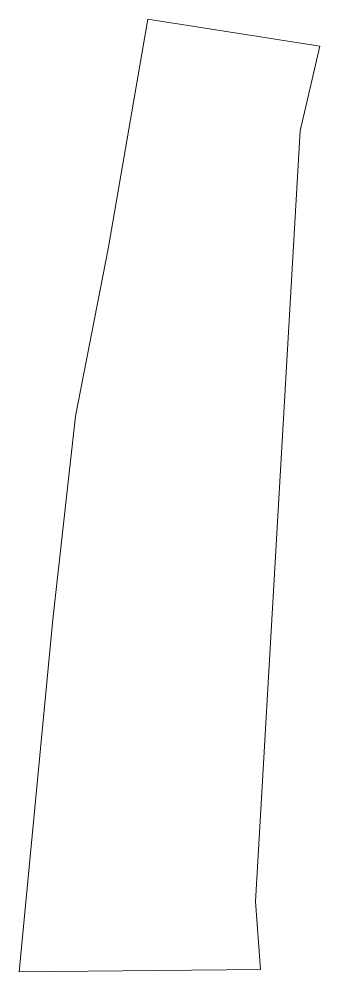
# Model space of a CAD drawing. Header units: metres. Extents: x 548694 to 548726, y 1837809 to 1837911.
import ezdxf

# ---------------------------------------------------------------- set-up
doc = ezdxf.new("R2010")
doc.units = ezdxf.units.M
doc.layers.add('15', color=7, linetype='Continuous', lineweight=13)

msp = doc.modelspace()

# ---------------------------------------------------------------- linework, layer by layer
at = {"layer": '15'}
msp.add_line((548725.65, 1837907.89), (548707.3, 1837910.78), dxfattribs=at)
msp.add_lwpolyline([(548725.65, 1837907.89), (548723.55, 1837898.88), (548718.78, 1837816.76), (548719.32, 1837809.52), (548693.55, 1837809.25), (548697.16, 1837846.79), (548699.56, 1837868.46), (548703.07, 1837886.31), (548707.3, 1837910.78)], dxfattribs=at)

doc.saveas('drawing.dxf')
